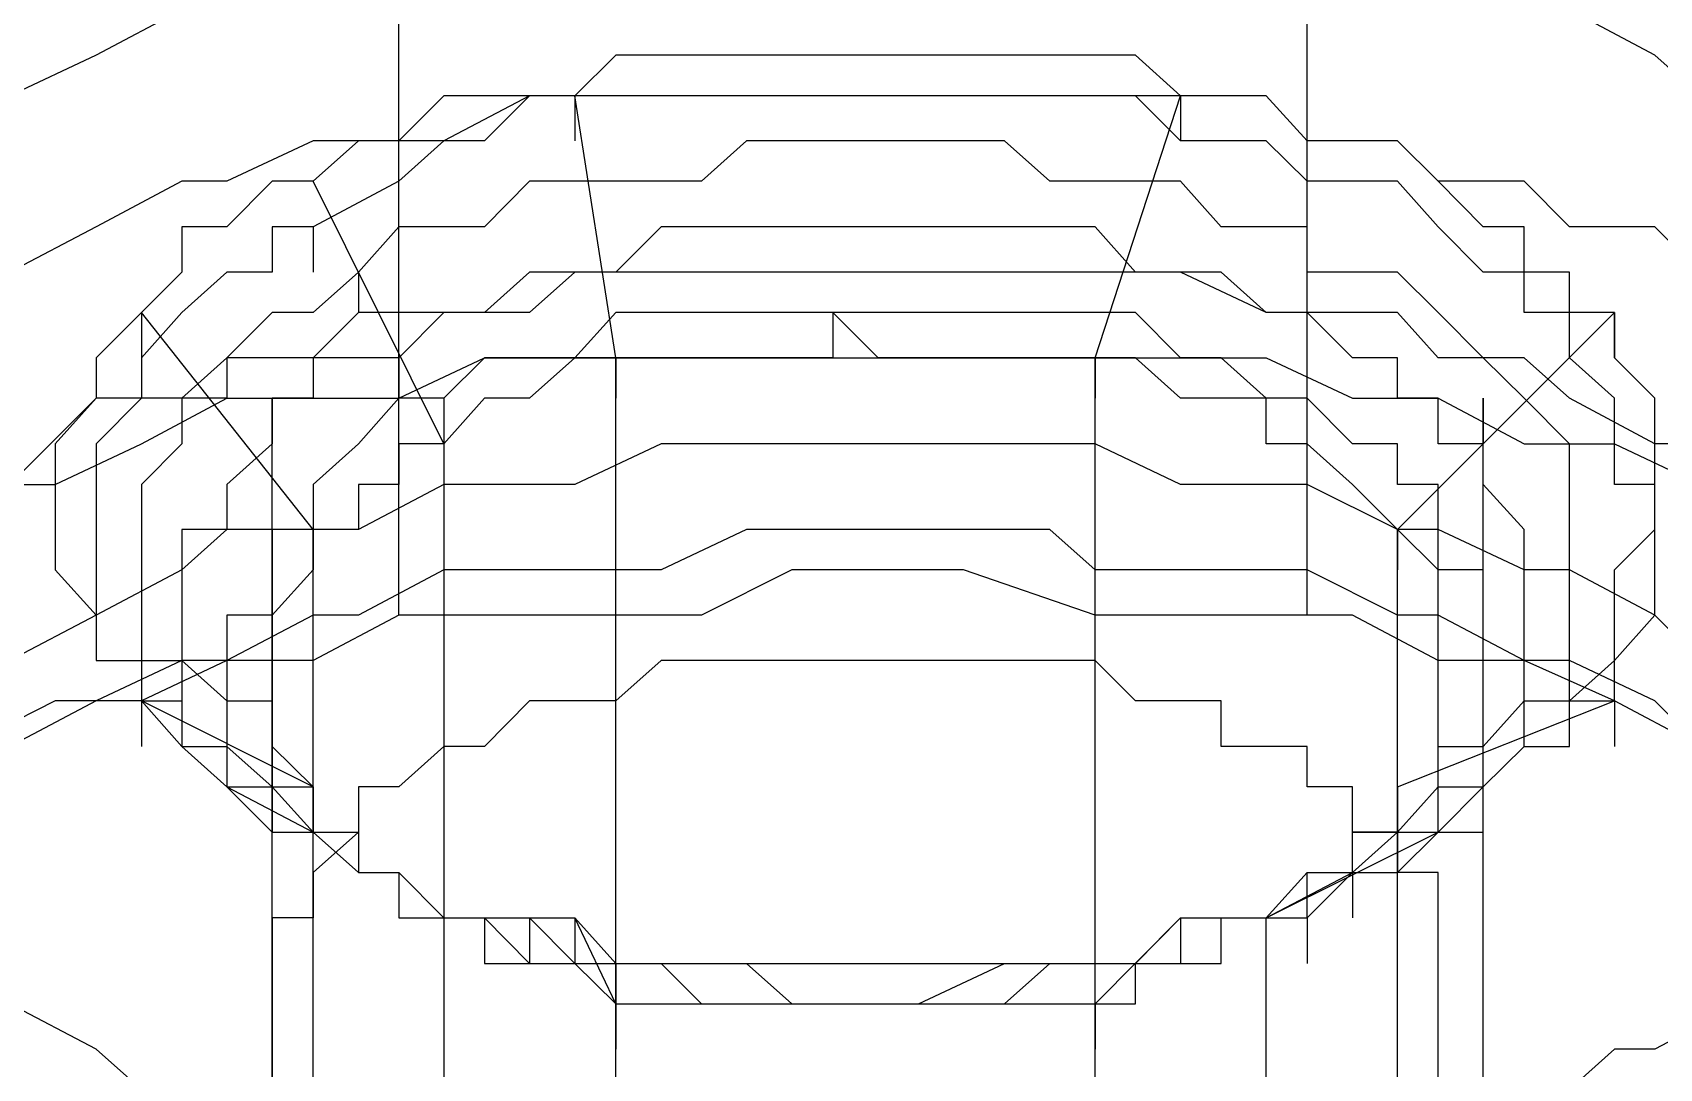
# Model space of a CAD drawing. Header units: millimetres. Extents: x 0 to 2112, y 8 to 1252.
# Drawn here: x 404.82 to 414.74, y 871.19 to 877.5 of the extents above; entities that cross this region are included whole.
import ezdxf

# ---------------------------------------------------------------- set-up
doc = ezdxf.new("R2010")
doc.units = ezdxf.units.MM
doc.layers.get('0').update_dxf_attribs({"linetype": 'CONTINUOUS'})

msp = doc.modelspace()

# ---------------------------------------------------------------- linework, layer by layer
at = {"color": 9}
for p, q in [((407.053, 873.951), (407.053, 878.688)), ((412.591, 873.951), (412.591, 878.688)), ((405.73, 877.641), (405.208, 877.365)), ((414.711, 877.365), (414.189, 877.641)), ((405.208, 877.365), (404.682, 877.118)), ((408.376, 877.365), (408.125, 877.118)), ((408.376, 877.365), (408.125, 877.118)), ((408.651, 877.365), (408.376, 877.365)), ((408.651, 877.365), (408.376, 877.365)), ((408.898, 877.365), (408.651, 877.365)), ((408.898, 877.365), (408.651, 877.365)), ((409.173, 877.365), (408.898, 877.365)), ((409.173, 877.365), (408.898, 877.365)), ((409.448, 877.365), (409.173, 877.365)), ((409.448, 877.365), (409.173, 877.365)), ((409.698, 877.365), (409.448, 877.365)), ((409.698, 877.365), (409.448, 877.365)), ((410.221, 877.365), (409.698, 877.365)), ((410.221, 877.365), (409.698, 877.365)), ((410.496, 877.365), (410.221, 877.365)), ((410.496, 877.365), (410.221, 877.365)), ((410.746, 877.365), (410.496, 877.365)), ((410.746, 877.365), (410.496, 877.365)), ((411.021, 877.365), (410.746, 877.365)), ((411.021, 877.365), (410.746, 877.365)), ((411.297, 877.365), (411.021, 877.365)), ((411.297, 877.365), (411.021, 877.365)), ((411.543, 877.365), (411.297, 877.365)), ((411.543, 877.365), (411.297, 877.365)), ((411.819, 877.118), (411.543, 877.365)), ((411.819, 877.118), (411.543, 877.365)), ((414.987, 877.118), (414.711, 877.365)), ((407.328, 877.118), (407.053, 876.843)), ((407.328, 877.118), (407.053, 876.843)), ((407.85, 877.118), (407.328, 876.843)), ((407.575, 877.118), (407.328, 877.118)), ((407.575, 877.118), (407.328, 877.118)), ((407.85, 877.118), (407.575, 877.118)), ((407.85, 877.118), (407.575, 876.843)), ((407.85, 877.118), (407.575, 877.118)), ((408.125, 877.118), (407.85, 877.118)), ((408.125, 877.118), (407.85, 877.118)), ((408.125, 877.118), (407.85, 877.118)), ((408.125, 877.118), (407.85, 877.118)), ((408.651, 877.118), (408.125, 877.118)), ((408.376, 875.52), (408.125, 877.118)), ((408.125, 877.118), (408.125, 876.843)), ((408.651, 877.118), (408.125, 877.118)), ((409.173, 877.118), (408.651, 877.118)), ((408.898, 877.118), (408.651, 877.118)), ((409.173, 877.118), (408.898, 877.118)), ((409.448, 877.118), (409.173, 877.118)), ((409.448, 877.118), (409.173, 877.118)), ((409.974, 877.118), (409.448, 877.118)), ((409.698, 877.118), (409.448, 877.118)), ((409.974, 877.118), (409.698, 877.118)), ((410.496, 877.118), (409.974, 877.118)), ((410.221, 877.118), (409.974, 877.118)), ((410.496, 877.118), (410.221, 877.118)), ((411.021, 877.118), (410.496, 877.118)), ((410.746, 877.118), (410.496, 877.118)), ((411.021, 877.118), (410.746, 877.118)), ((411.297, 877.118), (411.021, 877.118)), ((411.297, 877.118), (411.021, 877.118)), ((411.819, 877.118), (411.297, 877.118)), ((411.297, 875.52), (411.819, 877.118)), ((411.543, 877.118), (411.297, 877.118)), ((411.819, 876.843), (411.543, 877.118)), ((412.341, 877.118), (411.819, 877.118)), ((412.066, 877.118), (411.819, 877.118)), ((411.819, 877.118), (411.819, 876.843)), ((412.066, 877.118), (411.819, 877.118)), ((412.341, 877.118), (412.066, 877.118)), ((412.341, 877.118), (412.066, 877.118)), ((412.591, 876.843), (412.341, 877.118)), ((412.591, 876.843), (412.341, 877.118)), ((412.591, 876.843), (412.341, 877.118)), ((406.531, 876.843), (406.005, 876.596)), ((406.806, 876.843), (406.531, 876.843)), ((406.806, 876.843), (406.531, 876.596)), ((406.806, 876.843), (406.531, 876.596)), ((407.328, 876.843), (406.806, 876.843)), ((407.053, 876.843), (406.806, 876.843)), ((407.053, 876.843), (406.806, 876.843)), ((407.328, 876.843), (407.053, 876.596)), ((407.575, 876.843), (407.328, 876.843)), ((407.328, 876.843), (407.328, 876.843)), ((409.173, 876.843), (408.898, 876.596)), ((409.448, 876.843), (409.173, 876.843)), ((409.698, 876.843), (409.448, 876.843)), ((409.974, 876.843), (409.698, 876.843)), ((410.221, 876.843), (409.974, 876.843)), ((410.496, 876.843), (410.221, 876.843)), ((410.746, 876.843), (410.496, 876.843)), ((411.021, 876.596), (410.746, 876.843)), ((412.066, 876.843), (411.819, 876.843)), ((412.341, 876.843), (412.066, 876.843)), ((412.591, 876.596), (412.341, 876.843)), ((413.142, 876.843), (412.591, 876.843)), ((412.866, 876.843), (412.591, 876.843)), ((412.866, 876.843), (412.591, 876.843)), ((413.142, 876.843), (412.866, 876.843)), ((413.142, 876.843), (412.866, 876.843)), ((413.389, 876.596), (413.142, 876.843)), ((413.389, 876.596), (413.142, 876.843)), ((413.389, 876.596), (413.142, 876.843)), ((405.73, 876.596), (405.208, 876.318)), ((406.005, 876.596), (405.73, 876.596)), ((406.28, 876.596), (406.005, 876.318)), ((406.28, 876.596), (406.005, 876.318)), ((406.531, 876.596), (406.28, 876.596)), ((406.531, 876.596), (406.28, 876.596)), ((407.328, 874.995), (406.531, 876.596)), ((407.053, 876.596), (406.531, 876.318)), ((407.328, 874.995), (406.531, 876.596)), ((407.85, 876.596), (407.575, 876.318)), ((408.125, 876.596), (407.85, 876.596)), ((408.376, 876.596), (408.125, 876.596)), ((408.651, 876.596), (408.376, 876.596)), ((408.898, 876.596), (408.651, 876.596)), ((411.297, 876.596), (411.021, 876.596)), ((411.543, 876.596), (411.297, 876.596)), ((411.819, 876.596), (411.543, 876.596)), ((412.066, 876.318), (411.819, 876.596)), ((412.866, 876.596), (412.591, 876.596)), ((413.142, 876.596), (412.866, 876.596)), ((413.389, 876.318), (413.142, 876.596)), ((413.914, 876.596), (413.389, 876.596)), ((413.664, 876.318), (413.389, 876.596)), ((413.664, 876.318), (413.389, 876.596)), ((414.189, 876.318), (413.914, 876.596)), ((405.208, 876.318), (404.682, 876.042)), ((406.005, 876.318), (405.73, 876.318)), ((405.73, 876.318), (405.73, 876.042)), ((406.005, 876.318), (405.73, 876.318)), ((405.73, 876.318), (405.73, 876.042)), ((406.531, 876.318), (406.28, 876.318)), ((406.28, 876.318), (406.28, 876.042)), ((406.531, 876.318), (406.531, 876.042)), ((407.053, 876.318), (406.806, 876.042)), ((407.328, 876.318), (407.053, 876.318)), ((407.575, 876.318), (407.328, 876.318)), ((408.651, 876.318), (408.376, 876.042)), ((408.898, 876.318), (408.651, 876.318)), ((409.173, 876.318), (408.898, 876.318)), ((409.448, 876.318), (409.173, 876.318)), ((409.698, 876.318), (409.448, 876.318)), ((409.974, 876.318), (409.698, 876.318)), ((410.221, 876.318), (409.974, 876.318)), ((410.496, 876.318), (410.221, 876.318)), ((410.746, 876.318), (410.496, 876.318)), ((411.021, 876.318), (410.746, 876.318)), ((411.297, 876.318), (411.021, 876.318)), ((411.543, 876.042), (411.297, 876.318)), ((412.341, 876.318), (412.066, 876.318)), ((412.591, 876.318), (412.341, 876.318)), ((412.591, 876.042), (412.591, 876.318)), ((413.664, 876.042), (413.389, 876.318)), ((413.389, 876.318), (413.389, 876.318)), ((413.914, 876.318), (413.664, 876.318)), ((413.914, 876.318), (413.664, 876.318)), ((413.914, 876.042), (413.914, 876.318)), ((413.914, 876.042), (413.914, 876.318)), ((414.711, 876.318), (414.189, 876.318)), ((414.987, 876.042), (414.711, 876.318)), ((405.73, 876.042), (405.483, 875.796)), ((405.73, 876.042), (405.483, 875.796)), ((406.005, 876.042), (405.73, 875.796)), ((406.28, 876.042), (406.005, 876.042)), ((406.806, 876.042), (406.531, 875.796)), ((406.806, 876.042), (406.806, 875.796)), ((407.85, 876.042), (407.575, 875.796)), ((408.125, 876.042), (407.85, 875.796)), ((408.125, 876.042), (407.85, 876.042)), ((408.651, 876.042), (408.125, 876.042)), ((408.376, 876.042), (408.125, 876.042)), ((408.125, 876.042), (408.125, 876.042)), ((409.173, 876.042), (408.651, 876.042)), ((409.448, 876.042), (409.173, 876.042)), ((409.974, 876.042), (409.448, 876.042)), ((410.496, 876.042), (409.974, 876.042)), ((411.021, 876.042), (410.496, 876.042)), ((411.297, 876.042), (411.021, 876.042)), ((411.819, 876.042), (411.297, 876.042)), ((411.819, 876.042), (411.543, 876.042)), ((411.543, 876.042), (411.543, 876.042)), ((412.341, 875.796), (411.819, 876.042)), ((412.066, 876.042), (411.819, 876.042)), ((412.341, 875.796), (412.066, 876.042)), ((412.866, 876.042), (412.591, 876.042)), ((413.142, 876.042), (412.866, 876.042)), ((413.389, 875.796), (413.142, 876.042)), ((413.914, 876.042), (413.664, 876.042)), ((414.189, 876.042), (413.914, 876.042)), ((413.914, 875.796), (413.914, 876.042)), ((414.189, 876.042), (413.914, 876.042)), ((414.189, 875.796), (414.189, 876.042)), ((414.189, 875.796), (414.189, 876.042)), ((405.483, 875.796), (405.208, 875.52)), ((405.483, 875.796), (405.208, 875.52)), ((405.483, 875.796), (405.483, 875.796)), ((406.531, 874.473), (405.483, 875.796)), ((405.483, 875.796), (405.483, 875.52)), ((405.73, 875.796), (405.483, 875.52)), ((405.483, 875.796), (405.483, 875.796)), ((405.73, 875.796), (405.73, 875.796)), ((406.28, 875.796), (406.005, 875.52)), ((406.531, 875.796), (406.28, 875.796)), ((406.806, 875.796), (406.531, 875.52)), ((406.531, 875.796), (406.531, 875.796)), ((407.328, 875.796), (406.806, 875.796)), ((407.328, 875.796), (407.053, 875.52)), ((407.85, 875.796), (407.328, 875.796)), ((407.575, 875.796), (407.328, 875.796)), ((408.376, 875.796), (408.125, 875.52)), ((408.651, 875.796), (408.376, 875.796)), ((408.898, 875.796), (408.651, 875.796)), ((409.173, 875.796), (408.898, 875.796)), ((408.898, 875.796), (408.898, 875.796)), ((409.448, 875.796), (409.173, 875.796)), ((409.698, 875.796), (409.448, 875.796)), ((409.974, 875.796), (409.698, 875.796)), ((409.974, 875.52), (409.698, 875.796)), ((409.698, 875.796), (409.698, 875.52)), ((409.974, 875.52), (409.698, 875.796)), ((409.698, 875.796), (409.698, 875.52)), ((410.221, 875.796), (409.974, 875.796)), ((410.496, 875.796), (410.221, 875.796)), ((410.746, 875.796), (410.496, 875.796)), ((411.021, 875.796), (410.746, 875.796)), ((410.746, 875.796), (410.746, 875.796)), ((411.297, 875.796), (411.021, 875.796)), ((411.543, 875.796), (411.297, 875.796)), ((411.819, 875.52), (411.543, 875.796)), ((412.591, 875.796), (412.341, 875.796)), ((412.591, 875.796), (412.341, 875.796)), ((413.142, 875.796), (412.591, 875.796)), ((412.866, 875.52), (412.591, 875.796)), ((412.591, 875.796), (412.591, 875.796)), ((413.389, 875.52), (413.142, 875.796)), ((413.142, 874.473), (414.464, 875.796)), ((413.664, 875.52), (413.389, 875.796)), ((413.389, 875.796), (413.389, 875.796)), ((414.189, 875.796), (413.914, 875.796)), ((414.464, 875.796), (414.189, 875.796)), ((414.189, 875.52), (414.189, 875.796)), ((414.464, 875.796), (414.189, 875.796)), ((414.464, 875.52), (414.464, 875.796)), ((414.464, 875.796), (414.464, 875.52)), ((414.464, 875.52), (414.464, 875.796)), ((405.208, 875.52), (405.208, 875.52)), ((405.208, 875.52), (405.208, 875.273)), ((405.208, 875.52), (405.208, 875.52)), ((405.208, 875.52), (405.208, 875.273)), ((405.483, 875.52), (405.483, 875.52)), ((405.483, 875.52), (405.483, 875.273)), ((406.005, 875.52), (405.73, 875.273)), ((406.531, 875.52), (406.005, 875.52)), ((406.005, 875.52), (406.005, 875.273)), ((406.806, 875.52), (406.531, 875.52)), ((406.531, 875.52), (406.531, 875.273)), ((407.053, 875.52), (406.806, 875.52)), ((407.053, 875.273), (407.575, 875.52)), ((407.053, 875.273), (407.575, 875.52)), ((407.053, 875.52), (407.053, 875.273)), ((407.575, 875.52), (407.328, 875.273)), ((407.575, 875.52), (408.376, 875.52)), ((407.575, 875.52), (408.376, 875.52)), ((407.85, 875.52), (407.575, 875.52)), ((408.125, 875.52), (407.85, 875.52)), ((407.85, 875.52), (407.85, 875.52)), ((408.125, 875.52), (407.85, 875.273)), ((408.125, 875.52), (407.85, 875.273)), ((408.376, 875.52), (408.125, 875.52)), ((408.376, 875.52), (408.125, 875.52)), ((408.376, 875.52), (408.898, 875.52)), ((408.376, 875.52), (408.898, 875.52)), ((408.651, 875.52), (408.376, 875.52)), ((408.376, 859.98), (408.376, 875.52)), ((408.376, 875.52), (408.376, 875.273)), ((408.651, 875.52), (408.376, 875.52)), ((408.898, 875.52), (408.651, 875.52)), ((408.651, 875.52), (408.651, 875.52)), ((408.898, 875.52), (408.651, 875.52)), ((408.651, 875.52), (408.651, 875.52)), ((408.898, 875.52), (409.448, 875.52)), ((408.898, 875.52), (409.448, 875.52)), ((409.173, 875.52), (408.898, 875.52)), ((409.173, 875.52), (408.898, 875.52)), ((409.448, 875.52), (409.173, 875.52)), ((409.448, 875.52), (409.173, 875.52)), ((409.448, 875.52), (409.974, 875.52)), ((409.448, 875.52), (409.974, 875.52)), ((409.698, 875.52), (409.448, 875.52)), ((409.698, 875.52), (409.448, 875.52)), ((409.974, 875.52), (410.496, 875.52)), ((409.974, 875.52), (410.496, 875.52)), ((410.221, 875.52), (409.974, 875.52)), ((410.221, 875.52), (409.974, 875.52)), ((410.496, 875.52), (410.221, 875.52)), ((410.496, 875.52), (410.221, 875.52)), ((410.496, 875.52), (411.297, 875.52)), ((410.496, 875.52), (411.297, 875.52)), ((410.746, 875.52), (410.496, 875.52)), ((410.746, 875.52), (410.496, 875.52)), ((411.021, 875.52), (410.746, 875.52)), ((411.021, 875.52), (410.746, 875.52)), ((411.297, 875.52), (411.021, 875.52)), ((411.021, 875.52), (411.021, 875.52)), ((411.297, 875.52), (411.021, 875.52)), ((411.021, 875.52), (411.021, 875.52)), ((411.297, 875.52), (411.819, 875.52)), ((411.297, 875.52), (411.819, 875.52)), ((411.543, 875.52), (411.297, 875.52)), ((411.297, 859.98), (411.297, 875.52)), ((411.297, 875.52), (411.297, 875.273)), ((411.543, 875.52), (411.297, 875.52)), ((411.819, 875.273), (411.543, 875.52)), ((411.819, 875.273), (411.543, 875.52)), ((411.819, 875.52), (412.341, 875.52)), ((411.819, 875.52), (412.341, 875.52)), ((412.066, 875.52), (411.819, 875.52)), ((411.819, 875.52), (411.819, 875.52)), ((412.341, 875.273), (412.066, 875.52)), ((412.341, 875.52), (412.866, 875.273)), ((412.341, 875.52), (412.866, 875.273)), ((413.142, 875.52), (412.866, 875.52)), ((413.142, 875.273), (413.142, 875.52)), ((413.914, 875.52), (413.389, 875.52)), ((413.914, 875.273), (413.664, 875.52)), ((413.664, 875.52), (413.664, 875.52)), ((414.189, 875.273), (413.914, 875.52)), ((414.464, 875.273), (414.189, 875.52)), ((414.711, 875.273), (414.464, 875.52)), ((414.711, 875.273), (414.464, 875.52)), ((405.208, 875.273), (404.682, 874.748)), ((405.208, 875.273), (404.957, 874.995)), ((405.208, 875.273), (404.957, 874.995)), ((405.73, 875.273), (405.208, 875.273)), ((405.483, 875.273), (405.208, 874.995)), ((405.483, 874.995), (406.005, 875.273)), ((405.483, 874.995), (406.005, 875.273)), ((406.005, 875.273), (405.73, 875.273)), ((405.73, 875.273), (405.73, 874.995)), ((406.005, 875.273), (406.531, 875.273)), ((406.005, 875.273), (406.531, 875.273)), ((406.28, 863.148), (406.28, 875.273)), ((406.28, 875.273), (406.28, 874.995)), ((406.531, 875.273), (406.28, 875.273)), ((406.28, 875.273), (406.28, 874.995)), ((406.531, 875.273), (407.053, 875.273)), ((406.531, 875.273), (407.053, 875.273)), ((407.053, 875.273), (406.806, 874.995)), ((407.328, 875.273), (407.053, 875.273)), ((407.328, 875.273), (407.328, 874.995)), ((407.575, 875.273), (407.328, 874.995)), ((407.575, 875.273), (407.328, 874.995)), ((407.85, 875.273), (407.575, 875.273)), ((407.85, 875.273), (407.575, 875.273)), ((407.85, 875.273), (407.85, 875.273)), ((407.85, 875.273), (407.85, 875.273)), ((412.066, 875.273), (411.819, 875.273)), ((411.819, 875.273), (411.819, 875.273)), ((412.066, 875.273), (411.819, 875.273)), ((411.819, 875.273), (411.819, 875.273)), ((412.341, 875.273), (412.066, 875.273)), ((412.341, 875.273), (412.066, 875.273)), ((412.591, 875.273), (412.341, 875.273)), ((412.341, 875.273), (412.341, 875.273)), ((412.341, 874.995), (412.341, 875.273)), ((412.341, 874.995), (412.341, 875.273)), ((412.866, 874.995), (412.591, 875.273)), ((412.866, 875.273), (413.389, 875.273)), ((412.866, 875.273), (413.389, 875.273)), ((413.389, 875.273), (413.142, 875.273)), ((413.389, 875.273), (413.914, 874.995)), ((413.389, 875.273), (413.914, 874.995)), ((413.389, 874.995), (413.389, 875.273)), ((413.664, 863.148), (413.664, 875.273)), ((413.664, 875.273), (413.664, 874.995)), ((414.189, 874.995), (413.914, 875.273)), ((413.914, 875.273), (413.914, 875.273)), ((414.711, 874.995), (414.189, 875.273)), ((414.464, 874.995), (414.464, 875.273)), ((414.464, 875.273), (414.464, 875.273)), ((414.711, 874.995), (414.711, 875.273)), ((414.711, 875.273), (414.711, 875.273)), ((414.711, 874.995), (414.711, 875.273)), ((414.711, 875.273), (414.711, 875.273)), ((404.957, 874.748), (405.483, 874.995)), ((404.957, 874.748), (405.483, 874.995)), ((404.957, 874.995), (404.957, 874.995)), ((404.957, 874.995), (404.957, 874.748)), ((404.957, 874.995), (404.957, 874.995)), ((404.957, 874.995), (404.957, 874.748)), ((405.208, 874.995), (405.208, 874.995)), ((405.208, 874.995), (405.208, 874.748)), ((405.73, 874.995), (405.483, 874.748)), ((405.73, 874.995), (405.73, 874.995)), ((406.28, 874.995), (406.005, 874.748)), ((406.28, 874.995), (406.28, 874.995)), ((406.806, 874.995), (406.531, 874.748)), ((406.806, 874.995), (406.806, 874.995)), ((407.328, 874.995), (407.053, 874.995)), ((407.053, 874.995), (407.053, 874.748)), ((407.328, 874.995), (407.053, 874.995)), ((407.053, 874.995), (407.053, 874.748)), ((407.328, 874.995), (407.328, 859.458)), ((407.328, 874.995), (407.328, 859.458)), ((408.651, 874.995), (408.125, 874.748)), ((409.173, 874.995), (408.651, 874.995)), ((409.448, 874.995), (409.173, 874.995)), ((409.974, 874.995), (409.448, 874.995)), ((410.496, 874.995), (409.974, 874.995)), ((411.021, 874.995), (410.496, 874.995)), ((411.297, 874.995), (411.021, 874.995)), ((411.819, 874.748), (411.297, 874.995)), ((412.591, 874.995), (412.341, 874.995)), ((412.591, 874.995), (412.341, 874.995)), ((412.866, 874.748), (412.591, 874.995)), ((412.866, 874.748), (412.591, 874.995)), ((413.142, 874.995), (412.866, 874.995)), ((412.866, 874.995), (412.866, 874.995)), ((413.142, 874.748), (413.142, 874.995)), ((413.664, 874.995), (413.389, 874.995)), ((413.664, 874.748), (413.664, 874.995)), ((413.914, 874.995), (414.464, 874.995)), ((413.914, 874.995), (414.464, 874.995)), ((414.189, 874.748), (414.189, 874.995)), ((414.189, 874.995), (414.189, 874.995)), ((414.464, 874.995), (414.987, 874.748)), ((414.464, 874.995), (414.987, 874.748)), ((414.464, 874.748), (414.464, 874.995)), ((414.987, 874.995), (414.711, 874.995)), ((414.711, 874.748), (414.711, 874.995)), ((414.711, 874.748), (414.711, 874.995)), ((404.407, 874.748), (404.957, 874.748)), ((404.407, 874.748), (404.957, 874.748)), ((404.957, 874.748), (404.957, 874.473)), ((404.957, 874.748), (404.957, 874.473)), ((405.208, 874.748), (405.208, 874.748)), ((405.208, 874.748), (405.208, 874.473)), ((405.483, 874.748), (405.483, 874.748)), ((405.483, 874.748), (405.483, 874.473)), ((406.005, 874.748), (406.005, 874.748)), ((406.005, 874.748), (406.005, 874.473)), ((406.531, 874.748), (406.531, 874.748)), ((406.531, 874.748), (406.531, 874.473)), ((407.328, 874.748), (406.806, 874.473)), ((407.053, 874.748), (406.806, 874.748)), ((406.806, 874.748), (406.806, 874.748)), ((406.806, 874.748), (406.806, 874.473)), ((407.053, 874.748), (406.806, 874.748)), ((406.806, 874.748), (406.806, 874.748)), ((406.806, 874.748), (406.806, 874.473)), ((407.85, 874.748), (407.328, 874.748)), ((408.125, 874.748), (407.85, 874.748)), ((412.341, 874.748), (411.819, 874.748)), ((412.591, 874.748), (412.341, 874.748)), ((413.142, 874.473), (412.591, 874.748)), ((413.142, 874.473), (412.866, 874.748)), ((412.866, 874.748), (412.866, 874.748)), ((413.142, 874.473), (412.866, 874.748)), ((412.866, 874.748), (412.866, 874.748)), ((413.389, 874.748), (413.142, 874.748)), ((413.389, 874.473), (413.389, 874.748)), ((413.914, 874.473), (413.664, 874.748)), ((413.664, 874.748), (413.664, 874.748)), ((414.189, 874.473), (414.189, 874.748)), ((414.711, 874.748), (414.464, 874.748)), ((414.711, 874.473), (414.711, 874.748)), ((414.711, 874.748), (414.711, 874.748)), ((414.711, 874.473), (414.711, 874.748)), ((414.711, 874.473), (414.711, 874.748)), ((414.711, 874.748), (414.711, 874.748)), ((404.957, 874.473), (404.957, 874.473)), ((404.957, 874.473), (404.957, 874.226)), ((404.957, 874.473), (404.957, 874.473)), ((404.957, 874.473), (404.957, 874.226)), ((405.208, 874.473), (405.208, 874.226)), ((405.483, 874.473), (405.483, 874.473)), ((405.483, 874.473), (405.483, 874.226)), ((406.005, 874.473), (405.73, 874.226)), ((406.005, 874.473), (405.73, 874.473)), ((405.73, 874.473), (405.73, 874.226)), ((406.531, 874.473), (406.005, 874.473)), ((406.531, 874.473), (406.28, 874.473)), ((406.28, 874.473), (406.28, 874.226)), ((406.806, 874.473), (406.531, 874.473)), ((406.806, 874.473), (406.531, 874.473)), ((406.531, 874.473), (406.531, 874.226)), ((406.531, 858.658), (406.531, 874.473)), ((406.531, 874.473), (406.531, 874.226)), ((406.806, 874.473), (406.531, 874.473)), ((406.531, 874.473), (406.531, 874.226)), ((409.173, 874.473), (408.651, 874.226)), ((409.173, 874.473), (408.651, 874.226)), ((409.448, 874.473), (409.173, 874.473)), ((409.448, 874.473), (409.173, 874.473)), ((409.974, 874.473), (409.448, 874.473)), ((409.974, 874.473), (409.448, 874.473)), ((410.496, 874.473), (409.974, 874.473)), ((410.496, 874.473), (409.974, 874.473)), ((411.021, 874.473), (410.496, 874.473)), ((411.021, 874.473), (410.496, 874.473)), ((411.297, 874.226), (411.021, 874.473)), ((411.297, 874.226), (411.021, 874.473)), ((413.389, 874.473), (413.142, 874.473)), ((413.389, 874.226), (413.142, 874.473)), ((413.142, 874.473), (413.142, 874.473)), ((413.142, 874.473), (413.142, 874.473)), ((413.142, 858.658), (413.142, 874.473)), ((413.142, 874.473), (413.142, 874.226)), ((413.389, 874.226), (413.142, 874.473)), ((413.142, 874.473), (413.142, 874.473)), ((413.142, 874.473), (413.142, 874.473)), ((413.914, 874.226), (413.389, 874.473)), ((413.389, 874.226), (413.389, 874.473)), ((413.389, 874.473), (413.389, 874.473)), ((413.914, 874.226), (413.914, 874.473)), ((413.914, 874.473), (413.914, 874.473)), ((414.189, 874.226), (414.189, 874.473)), ((414.189, 874.473), (414.189, 874.473)), ((414.464, 874.226), (414.711, 874.473)), ((414.711, 874.226), (414.711, 874.473)), ((414.711, 874.473), (414.711, 874.473)), ((414.711, 874.226), (414.711, 874.473)), ((404.957, 874.226), (405.208, 873.951)), ((404.957, 874.226), (405.208, 873.951)), ((405.73, 874.226), (405.208, 873.951)), ((405.208, 874.226), (405.208, 874.226)), ((405.208, 874.226), (405.208, 873.951)), ((405.483, 874.226), (405.483, 873.951)), ((405.73, 874.226), (405.73, 873.951)), ((406.28, 874.226), (406.28, 874.226)), ((406.28, 874.226), (406.28, 873.951)), ((406.531, 874.226), (406.28, 873.951)), ((406.531, 874.226), (406.28, 873.951)), ((406.531, 874.226), (406.531, 874.226)), ((406.531, 874.226), (406.531, 874.226)), ((407.328, 874.226), (406.806, 873.951)), ((407.328, 874.226), (406.806, 873.951)), ((407.85, 874.226), (407.328, 874.226)), ((407.85, 874.226), (407.328, 874.226)), ((408.125, 874.226), (407.85, 874.226)), ((408.125, 874.226), (407.85, 874.226)), ((408.651, 874.226), (408.125, 874.226)), ((408.651, 874.226), (408.125, 874.226)), ((409.448, 874.226), (408.898, 873.951)), ((409.974, 874.226), (409.448, 874.226)), ((410.496, 874.226), (409.974, 874.226)), ((411.297, 873.951), (410.496, 874.226)), ((411.819, 874.226), (411.297, 874.226)), ((411.819, 874.226), (411.297, 874.226)), ((412.341, 874.226), (411.819, 874.226)), ((412.341, 874.226), (411.819, 874.226)), ((412.591, 874.226), (412.341, 874.226)), ((412.591, 874.226), (412.341, 874.226)), ((413.142, 873.951), (412.591, 874.226)), ((413.142, 873.951), (412.591, 874.226)), ((413.664, 874.226), (413.389, 874.226)), ((413.389, 873.951), (413.389, 874.226)), ((413.389, 874.226), (413.389, 874.226)), ((413.389, 873.951), (413.389, 874.226)), ((413.389, 874.226), (413.389, 874.226)), ((413.664, 873.951), (413.664, 874.226)), ((414.189, 874.226), (413.914, 874.226)), ((413.914, 873.951), (413.914, 874.226)), ((413.914, 874.226), (413.914, 874.226)), ((414.711, 873.951), (414.189, 874.226)), ((414.189, 873.951), (414.189, 874.226)), ((414.189, 874.226), (414.189, 874.226)), ((414.464, 873.951), (414.464, 874.226)), ((414.711, 873.951), (414.711, 874.226)), ((414.711, 874.226), (414.711, 874.226)), ((414.711, 873.951), (414.711, 874.226)), ((414.711, 874.226), (414.711, 874.226)), ((405.208, 873.951), (404.682, 873.675)), ((405.208, 873.951), (405.208, 873.951)), ((405.208, 873.951), (405.208, 873.675)), ((405.208, 873.951), (405.208, 873.675)), ((405.208, 873.951), (405.208, 873.951)), ((405.208, 873.951), (405.208, 873.675)), ((405.483, 873.951), (405.483, 873.951)), ((405.483, 873.951), (405.483, 873.675)), ((405.73, 873.951), (405.73, 873.951)), ((405.73, 873.951), (405.73, 873.675)), ((406.531, 873.951), (406.005, 873.675)), ((406.531, 873.951), (406.005, 873.675)), ((406.28, 873.951), (406.005, 873.951)), ((406.005, 873.951), (406.005, 873.675)), ((406.28, 873.951), (406.28, 873.951)), ((406.28, 873.951), (406.28, 873.675)), ((406.28, 873.951), (406.28, 873.951)), ((406.28, 873.951), (406.28, 873.675)), ((407.053, 873.951), (406.531, 873.675)), ((406.806, 873.951), (406.531, 873.951)), ((406.806, 873.951), (406.531, 873.951)), ((407.575, 873.951), (407.053, 873.951)), ((408.376, 873.951), (407.575, 873.951)), ((408.898, 873.951), (408.376, 873.951)), ((411.819, 873.951), (411.297, 873.951)), ((412.341, 873.951), (411.819, 873.951)), ((412.866, 873.951), (412.341, 873.951)), ((413.389, 873.675), (412.866, 873.951)), ((413.389, 873.951), (413.142, 873.951)), ((413.389, 873.951), (413.142, 873.951)), ((413.914, 873.675), (413.389, 873.951)), ((413.914, 873.675), (413.389, 873.951)), ((413.389, 873.675), (413.389, 873.951)), ((413.389, 873.951), (413.389, 873.951)), ((413.389, 873.675), (413.389, 873.951)), ((413.389, 873.951), (413.389, 873.951)), ((413.664, 873.675), (413.664, 873.951)), ((413.664, 873.951), (413.664, 873.951)), ((413.914, 873.675), (413.914, 873.951)), ((413.914, 873.951), (413.914, 873.951)), ((414.189, 873.675), (414.189, 873.951)), ((414.464, 873.675), (414.711, 873.951)), ((414.464, 873.675), (414.464, 873.951)), ((414.464, 873.951), (414.464, 873.951)), ((414.464, 873.675), (414.711, 873.951)), ((414.987, 873.675), (414.711, 873.951)), ((405.73, 873.675), (405.208, 873.428)), ((405.73, 873.675), (405.208, 873.428)), ((405.208, 873.675), (405.483, 873.675)), ((405.208, 873.675), (405.483, 873.675)), ((405.208, 873.675), (405.483, 873.675)), ((406.005, 873.675), (405.483, 873.428)), ((405.483, 873.675), (405.483, 873.428)), ((405.483, 873.675), (405.73, 873.675)), ((405.483, 873.675), (405.483, 873.428)), ((405.483, 873.675), (405.483, 873.428)), ((406.005, 873.675), (405.73, 873.675)), ((406.005, 873.675), (405.73, 873.675)), ((405.73, 873.675), (405.73, 873.675)), ((405.73, 873.675), (406.005, 873.428)), ((405.73, 873.675), (405.73, 873.428)), ((406.531, 873.675), (406.005, 873.675)), ((406.005, 873.675), (406.005, 873.675)), ((406.005, 873.675), (406.005, 873.428)), ((406.28, 873.675), (406.28, 873.675)), ((406.28, 873.675), (406.28, 873.428)), ((406.28, 873.675), (406.28, 873.675)), ((406.28, 873.675), (406.28, 873.428)), ((408.651, 873.675), (408.376, 873.428)), ((408.898, 873.675), (408.651, 873.675)), ((409.173, 873.675), (408.898, 873.675)), ((409.448, 873.675), (409.173, 873.675)), ((409.173, 873.675), (409.173, 873.675)), ((409.698, 873.675), (409.448, 873.675)), ((409.974, 873.675), (409.698, 873.675)), ((410.221, 873.675), (409.974, 873.675)), ((410.496, 873.675), (410.221, 873.675)), ((410.746, 873.675), (410.496, 873.675)), ((410.496, 873.675), (410.496, 873.675)), ((411.021, 873.675), (410.746, 873.675)), ((411.297, 873.675), (411.021, 873.675)), ((411.543, 873.428), (411.297, 873.675)), ((413.914, 873.675), (413.389, 873.675)), ((413.389, 873.428), (413.389, 873.675)), ((413.389, 873.675), (413.389, 873.675)), ((413.389, 873.428), (413.389, 873.675)), ((413.389, 873.675), (413.389, 873.675)), ((413.664, 873.428), (413.664, 873.675)), ((413.664, 873.675), (413.664, 873.675)), ((414.464, 873.428), (413.914, 873.675)), ((414.189, 873.675), (413.914, 873.675)), ((414.189, 873.675), (413.914, 873.675)), ((413.914, 873.428), (413.914, 873.675)), ((413.914, 873.675), (413.914, 873.675)), ((414.711, 873.428), (414.189, 873.675)), ((414.711, 873.428), (414.189, 873.675)), ((414.189, 873.428), (414.189, 873.675)), ((414.189, 873.675), (414.189, 873.675)), ((414.189, 873.428), (414.464, 873.675)), ((414.464, 873.428), (414.464, 873.675)), ((414.464, 873.675), (414.464, 873.675)), ((414.464, 873.428), (414.464, 873.675)), ((414.464, 873.675), (414.464, 873.675)), ((404.957, 873.428), (404.407, 873.15)), ((405.208, 873.428), (404.682, 873.15)), ((405.208, 873.428), (404.682, 873.15)), ((405.483, 873.428), (404.957, 873.428)), ((405.483, 873.428), (405.73, 873.15)), ((406.531, 872.903), (405.483, 873.428)), ((405.483, 873.428), (405.483, 873.15)), ((405.483, 873.428), (405.73, 873.428)), ((405.483, 873.428), (405.73, 873.15)), ((405.73, 873.428), (405.73, 873.15)), ((405.73, 873.428), (405.73, 873.15)), ((406.005, 873.428), (406.28, 873.428)), ((406.005, 873.428), (406.005, 873.428)), ((406.005, 873.428), (406.005, 873.15)), ((406.28, 873.428), (406.28, 873.15)), ((406.28, 873.428), (406.28, 873.428)), ((406.28, 873.428), (406.28, 873.428)), ((406.28, 873.428), (406.28, 873.15)), ((406.28, 873.428), (406.28, 873.428)), ((406.28, 873.428), (406.28, 873.428)), ((406.28, 873.428), (406.28, 873.15)), ((407.85, 873.428), (407.575, 873.15)), ((408.125, 873.428), (407.85, 873.428)), ((408.376, 873.428), (408.125, 873.428)), ((408.125, 873.428), (408.125, 873.428)), ((411.819, 873.428), (411.543, 873.428)), ((411.543, 873.428), (411.543, 873.428)), ((412.066, 873.428), (411.819, 873.428)), ((412.066, 873.15), (412.066, 873.428)), ((413.142, 872.903), (414.464, 873.428)), ((413.389, 873.15), (413.389, 873.428)), ((413.389, 873.428), (413.389, 873.428)), ((413.389, 873.15), (413.389, 873.428)), ((413.389, 873.428), (413.389, 873.428)), ((413.664, 873.15), (413.664, 873.428)), ((413.664, 873.428), (413.664, 873.428)), ((413.664, 873.15), (413.914, 873.428)), ((413.914, 873.428), (413.914, 873.428)), ((413.914, 873.15), (413.914, 873.428)), ((413.914, 873.428), (414.189, 873.428)), ((414.189, 873.15), (414.189, 873.428)), ((414.189, 873.428), (414.464, 873.428)), ((414.189, 873.15), (414.189, 873.428)), ((414.189, 873.428), (414.189, 873.428)), ((414.189, 873.15), (414.189, 873.428)), ((414.189, 873.428), (414.464, 873.428)), ((414.987, 873.15), (414.464, 873.428)), ((414.464, 873.428), (414.464, 873.15)), ((414.987, 873.15), (414.711, 873.428)), ((414.987, 873.15), (414.711, 873.428)), ((405.73, 873.15), (405.73, 873.15)), ((405.73, 873.15), (406.005, 872.903)), ((405.73, 873.15), (406.005, 873.15)), ((405.73, 873.15), (406.005, 872.903)), ((405.73, 873.15), (405.73, 873.15)), ((405.73, 873.15), (406.005, 872.903)), ((406.005, 873.15), (406.005, 873.15)), ((406.005, 873.15), (406.28, 872.903)), ((406.005, 873.15), (406.005, 872.903)), ((406.28, 873.15), (406.28, 873.15)), ((406.28, 873.15), (406.28, 872.903)), ((406.28, 873.15), (406.28, 873.15)), ((406.28, 873.15), (406.531, 872.903)), ((406.28, 873.15), (406.28, 873.15)), ((406.28, 873.15), (406.531, 872.903)), ((407.328, 873.15), (407.053, 872.903)), ((407.575, 873.15), (407.328, 873.15)), ((407.328, 873.15), (407.328, 872.903)), ((412.341, 873.15), (412.066, 873.15)), ((412.591, 873.15), (412.341, 873.15)), ((412.591, 872.903), (412.591, 873.15)), ((413.389, 872.903), (413.389, 873.15)), ((413.389, 873.15), (413.664, 873.15)), ((413.389, 872.903), (413.389, 873.15)), ((413.389, 873.15), (413.389, 873.15)), ((413.389, 872.903), (413.389, 873.15)), ((413.389, 873.15), (413.389, 873.15)), ((413.664, 872.903), (413.914, 873.15)), ((413.664, 872.903), (413.664, 873.15)), ((413.664, 872.903), (413.914, 873.15)), ((413.664, 872.903), (413.914, 873.15)), ((413.664, 872.903), (413.914, 873.15)), ((413.914, 873.15), (414.189, 873.15)), ((413.914, 873.15), (413.914, 873.15)), ((413.914, 873.15), (414.189, 873.15)), ((413.914, 873.15), (414.189, 873.15)), ((406.005, 872.903), (406.005, 872.903)), ((406.005, 872.903), (406.531, 872.628)), ((406.005, 872.903), (406.28, 872.903)), ((406.005, 872.903), (406.005, 872.903)), ((406.005, 872.903), (406.28, 872.628)), ((406.005, 872.903), (406.005, 872.903)), ((406.005, 872.903), (406.531, 872.628)), ((406.28, 872.903), (406.28, 872.903)), ((406.28, 872.903), (406.531, 872.903)), ((406.28, 872.903), (406.28, 872.903)), ((406.28, 872.903), (406.531, 872.628)), ((406.28, 872.903), (406.28, 872.628)), ((406.531, 872.903), (406.531, 872.628)), ((406.531, 872.903), (406.531, 872.903)), ((406.531, 872.903), (406.531, 872.628)), ((406.531, 857.088), (406.531, 872.903)), ((406.531, 872.903), (406.531, 872.628)), ((406.531, 872.903), (406.531, 872.903)), ((406.531, 872.903), (406.531, 872.628)), ((407.053, 872.903), (406.806, 872.903)), ((406.806, 872.903), (406.806, 872.628)), ((407.053, 872.903), (407.053, 872.903)), ((412.866, 872.903), (412.591, 872.903)), ((412.866, 872.628), (412.866, 872.903)), ((413.142, 872.628), (413.389, 872.903)), ((413.142, 872.628), (413.389, 872.903)), ((413.142, 857.088), (413.142, 872.903)), ((413.142, 872.903), (413.142, 872.628)), ((413.142, 872.628), (413.389, 872.903)), ((413.389, 872.903), (413.389, 872.903)), ((413.389, 872.628), (413.389, 872.903)), ((413.389, 872.903), (413.664, 872.903)), ((413.389, 872.628), (413.389, 872.903)), ((413.389, 872.903), (413.664, 872.903)), ((413.389, 872.628), (413.664, 872.903)), ((413.389, 872.903), (413.389, 872.903)), ((413.389, 872.903), (413.389, 872.903)), ((413.664, 872.628), (413.664, 872.903)), ((413.664, 872.903), (413.664, 872.903)), ((413.664, 872.628), (413.664, 872.903)), ((406.28, 872.628), (406.531, 872.628)), ((406.28, 872.628), (406.531, 872.628)), ((406.531, 872.628), (406.531, 872.628)), ((406.531, 872.628), (406.806, 872.381)), ((406.531, 872.628), (406.806, 872.628)), ((406.531, 872.628), (406.531, 872.628)), ((406.531, 872.628), (406.806, 872.381)), ((406.531, 872.628), (406.806, 872.381)), ((406.531, 872.628), (406.531, 872.628)), ((406.531, 872.628), (406.806, 872.381)), ((406.531, 872.628), (406.531, 872.628)), ((406.531, 872.628), (406.806, 872.381)), ((406.531, 872.628), (406.806, 872.628)), ((406.806, 872.628), (406.531, 872.381)), ((406.531, 872.628), (406.806, 872.628)), ((406.806, 872.628), (406.806, 872.381)), ((406.806, 872.628), (406.806, 872.381)), ((406.806, 872.628), (406.806, 872.628)), ((406.806, 872.628), (406.806, 872.381)), ((412.341, 872.106), (413.389, 872.628)), ((412.341, 872.106), (413.389, 872.628)), ((412.866, 872.381), (413.142, 872.628)), ((412.866, 872.381), (413.142, 872.628)), ((412.866, 872.381), (413.142, 872.628)), ((412.866, 872.381), (413.142, 872.628)), ((412.866, 872.381), (412.866, 872.628)), ((412.866, 872.628), (413.142, 872.628)), ((413.142, 872.628), (412.866, 872.628)), ((412.866, 872.381), (412.866, 872.628)), ((412.866, 872.628), (413.142, 872.628)), ((413.142, 872.381), (413.389, 872.628)), ((413.142, 872.628), (413.142, 872.381)), ((413.142, 872.381), (413.389, 872.628)), ((413.142, 872.628), (413.142, 872.628)), ((413.142, 872.628), (413.142, 872.628)), ((413.142, 872.628), (413.389, 872.628)), ((413.142, 872.628), (413.389, 872.628)), ((413.142, 872.628), (413.389, 872.628)), ((413.142, 872.628), (413.142, 872.628)), ((413.142, 872.381), (413.142, 872.628)), ((413.142, 872.628), (413.142, 872.628)), ((413.142, 872.628), (413.142, 872.628)), ((413.389, 872.628), (413.664, 872.628)), ((413.389, 872.628), (413.664, 872.628)), ((406.531, 872.381), (406.531, 872.381)), ((406.531, 872.381), (406.531, 872.106)), ((406.806, 872.381), (407.053, 872.381)), ((406.806, 872.381), (407.053, 872.381)), ((406.806, 872.381), (406.806, 872.381)), ((406.806, 872.381), (407.053, 872.381)), ((406.806, 872.381), (406.806, 872.381)), ((406.806, 872.381), (407.053, 872.381)), ((406.806, 872.381), (407.053, 872.381)), ((406.806, 872.381), (407.053, 872.381)), ((406.806, 872.381), (407.053, 872.381)), ((406.806, 872.381), (407.053, 872.381)), ((407.053, 872.381), (407.328, 872.106)), ((407.053, 872.381), (407.053, 872.106)), ((407.053, 872.381), (407.328, 872.106)), ((407.053, 872.381), (407.328, 872.106)), ((407.053, 872.381), (407.328, 872.106)), ((407.053, 872.381), (407.328, 872.106)), ((407.053, 872.381), (407.053, 872.381)), ((407.053, 872.381), (407.328, 872.106)), ((407.053, 872.381), (407.053, 872.381)), ((407.053, 872.381), (407.328, 872.106)), ((412.341, 872.106), (412.591, 872.381)), ((412.341, 872.106), (412.866, 872.381)), ((412.341, 872.106), (412.591, 872.381)), ((412.341, 872.106), (412.591, 872.381)), ((412.591, 872.381), (412.866, 872.381)), ((412.591, 872.106), (412.866, 872.381)), ((412.591, 872.381), (412.866, 872.381)), ((412.591, 872.381), (412.866, 872.381)), ((412.591, 872.106), (412.591, 872.381)), ((412.591, 872.381), (412.866, 872.381)), ((412.591, 872.106), (412.591, 872.381)), ((412.591, 872.381), (412.866, 872.381)), ((412.591, 872.106), (412.591, 872.381)), ((412.591, 872.381), (412.866, 872.381)), ((412.866, 872.381), (413.142, 872.381)), ((412.866, 872.381), (412.866, 872.106)), ((412.866, 872.381), (412.866, 872.106)), ((412.866, 872.381), (413.142, 872.381)), ((412.866, 872.381), (412.866, 872.381)), ((412.866, 872.381), (412.866, 872.381)), ((413.389, 872.381), (413.142, 872.381)), ((413.389, 872.106), (413.389, 872.381)), ((406.531, 872.106), (406.28, 872.106)), ((406.28, 872.106), (406.28, 872.106)), ((406.28, 872.106), (406.28, 871.827)), ((407.053, 872.106), (407.328, 872.106)), ((407.328, 872.106), (407.575, 872.106)), ((407.328, 872.106), (407.575, 872.106)), ((407.328, 872.106), (407.575, 872.106)), ((407.328, 872.106), (407.575, 872.106)), ((407.328, 872.106), (407.575, 872.106)), ((407.328, 872.106), (407.575, 872.106)), ((407.328, 872.106), (407.575, 872.106)), ((407.328, 872.106), (407.575, 872.106)), ((407.575, 872.106), (407.85, 872.106)), ((407.575, 872.106), (407.575, 871.827)), ((407.575, 872.106), (407.575, 872.106)), ((407.575, 872.106), (407.85, 871.827)), ((407.575, 872.106), (407.85, 872.106)), ((407.575, 872.106), (407.85, 872.106)), ((407.575, 872.106), (407.85, 872.106)), ((407.575, 872.106), (407.575, 871.827)), ((407.575, 872.106), (407.575, 871.827)), ((407.85, 872.106), (408.125, 872.106)), ((407.85, 872.106), (407.85, 871.827)), ((407.85, 872.106), (408.125, 871.827)), ((407.85, 872.106), (408.125, 872.106)), ((408.125, 872.106), (408.376, 871.827)), ((408.376, 871.58), (408.125, 872.106)), ((408.125, 872.106), (408.125, 871.827)), ((408.125, 872.106), (408.376, 871.827)), ((411.297, 871.58), (411.819, 872.106)), ((411.543, 871.827), (411.819, 872.106)), ((411.543, 871.827), (411.819, 872.106)), ((411.543, 871.827), (411.819, 872.106)), ((411.543, 871.827), (411.819, 872.106)), ((411.819, 872.106), (412.066, 872.106)), ((411.819, 872.106), (411.819, 871.827)), ((411.819, 872.106), (412.066, 872.106)), ((411.819, 872.106), (412.066, 872.106)), ((411.819, 872.106), (412.066, 872.106)), ((412.066, 872.106), (412.341, 872.106)), ((412.066, 871.827), (412.066, 872.106)), ((412.066, 872.106), (412.591, 872.106)), ((412.066, 871.827), (412.066, 872.106)), ((412.066, 872.106), (412.341, 872.106)), ((412.066, 872.106), (412.341, 872.106)), ((412.066, 872.106), (412.341, 872.106)), ((412.066, 872.106), (412.341, 872.106)), ((412.066, 871.827), (412.066, 872.106)), ((412.066, 872.106), (412.341, 872.106)), ((412.066, 871.827), (412.066, 872.106)), ((412.066, 872.106), (412.341, 872.106)), ((412.341, 872.106), (412.591, 872.106)), ((412.341, 872.106), (412.591, 872.106)), ((412.341, 872.106), (412.591, 872.106)), ((412.341, 856.566), (412.341, 872.106)), ((412.341, 856.566), (412.341, 872.106)), ((412.591, 872.106), (412.591, 871.827)), ((413.389, 871.827), (413.389, 872.106)), ((413.389, 872.106), (413.389, 872.106)), ((406.28, 871.827), (406.28, 871.827)), ((406.28, 871.827), (406.28, 871.58)), ((407.575, 871.827), (407.85, 871.827)), ((407.575, 871.827), (407.85, 871.827)), ((407.575, 871.827), (407.85, 871.827)), ((407.85, 871.827), (408.125, 871.827)), ((407.85, 871.827), (408.125, 871.827)), ((407.85, 871.827), (408.125, 871.827)), ((407.85, 871.827), (408.125, 871.827)), ((407.85, 871.827), (408.125, 871.827)), ((408.125, 871.827), (408.376, 871.827)), ((408.125, 871.827), (408.376, 871.827)), ((408.125, 871.827), (408.376, 871.827)), ((408.125, 871.827), (408.376, 871.827)), ((408.125, 871.827), (408.125, 871.827)), ((408.125, 871.827), (408.376, 871.58)), ((408.125, 871.827), (408.125, 871.827)), ((408.125, 871.827), (408.376, 871.58)), ((408.376, 871.827), (408.651, 871.827)), ((408.376, 871.827), (408.376, 871.58)), ((408.376, 871.827), (408.651, 871.827)), ((408.376, 871.827), (408.651, 871.827)), ((408.376, 871.827), (408.651, 871.827)), ((408.376, 871.827), (408.651, 871.827)), ((408.651, 871.827), (409.173, 871.827)), ((408.651, 871.827), (408.898, 871.58)), ((408.651, 871.827), (408.898, 871.827)), ((408.651, 871.827), (408.898, 871.827)), ((408.651, 871.827), (409.173, 871.827)), ((408.898, 871.827), (409.173, 871.827)), ((408.898, 871.827), (409.173, 871.827)), ((409.173, 871.827), (409.448, 871.827)), ((409.173, 871.827), (409.448, 871.58)), ((409.173, 871.827), (409.448, 871.827)), ((409.173, 871.827), (409.448, 871.827)), ((409.448, 871.827), (409.698, 871.827)), ((409.448, 871.827), (409.698, 871.827)), ((409.448, 871.827), (409.698, 871.827)), ((409.698, 871.827), (409.974, 871.827)), ((409.698, 871.827), (410.221, 871.827)), ((409.698, 871.827), (409.974, 871.827)), ((409.974, 871.827), (410.221, 871.827)), ((409.974, 871.827), (410.221, 871.827)), ((410.221, 871.827), (410.496, 871.827)), ((410.221, 871.58), (410.746, 871.827)), ((410.221, 871.827), (410.496, 871.827)), ((410.221, 871.827), (410.496, 871.827)), ((410.496, 871.827), (410.746, 871.827)), ((410.496, 871.827), (410.746, 871.827)), ((410.496, 871.827), (410.746, 871.827)), ((410.746, 871.827), (411.021, 871.827)), ((410.746, 871.58), (411.021, 871.827)), ((410.746, 871.827), (411.021, 871.827)), ((410.746, 871.827), (411.021, 871.827)), ((410.746, 871.827), (411.021, 871.827)), ((411.021, 871.827), (411.543, 871.827)), ((411.021, 871.827), (411.297, 871.827)), ((411.021, 871.827), (411.297, 871.827)), ((411.021, 871.827), (411.297, 871.827)), ((411.021, 871.827), (411.543, 871.827)), ((411.297, 871.58), (411.297, 871.827)), ((411.297, 871.827), (411.543, 871.827)), ((411.297, 871.827), (411.543, 871.827)), ((411.297, 871.827), (411.297, 871.827)), ((411.297, 871.827), (411.543, 871.827)), ((411.297, 871.827), (411.543, 871.827)), ((411.543, 871.827), (411.819, 871.827)), ((411.543, 871.827), (411.819, 871.827)), ((411.543, 871.58), (411.543, 871.827)), ((411.543, 871.827), (411.819, 871.827)), ((411.543, 871.58), (411.543, 871.827)), ((411.543, 871.827), (411.819, 871.827)), ((411.819, 871.827), (412.066, 871.827)), ((411.819, 871.827), (412.066, 871.827)), ((411.819, 871.827), (412.066, 871.827)), ((411.819, 871.827), (412.066, 871.827)), ((413.389, 871.58), (413.389, 871.827)), ((413.389, 871.827), (413.389, 871.827)), ((405.208, 871.305), (404.682, 871.58)), ((405.208, 871.305), (404.682, 871.58)), ((406.28, 871.58), (406.28, 871.58)), ((406.28, 871.58), (406.28, 871.305)), ((408.376, 871.58), (408.651, 871.58)), ((408.376, 871.58), (408.651, 871.58)), ((408.376, 856.04), (408.376, 871.58)), ((408.376, 871.58), (408.376, 871.305)), ((408.376, 871.58), (408.651, 871.58)), ((408.651, 871.58), (408.898, 871.58)), ((408.651, 871.58), (408.898, 871.58)), ((408.651, 871.58), (408.898, 871.58)), ((408.898, 871.58), (409.173, 871.58)), ((408.898, 871.58), (409.173, 871.58)), ((408.898, 871.58), (409.173, 871.58)), ((408.898, 871.58), (409.173, 871.58)), ((409.173, 871.58), (409.448, 871.58)), ((409.173, 871.58), (409.448, 871.58)), ((409.173, 871.58), (409.173, 871.58)), ((409.173, 871.58), (409.448, 871.58)), ((409.173, 871.58), (409.173, 871.58)), ((409.173, 871.58), (409.448, 871.58)), ((409.448, 871.58), (409.698, 871.58)), ((409.448, 871.58), (409.448, 871.58)), ((409.448, 871.58), (409.698, 871.58)), ((409.448, 871.58), (409.698, 871.58)), ((409.448, 871.58), (409.698, 871.58)), ((409.448, 871.58), (409.698, 871.58)), ((409.698, 871.58), (409.698, 871.58)), ((409.698, 871.58), (409.974, 871.58)), ((409.698, 871.58), (409.974, 871.58)), ((409.698, 871.58), (409.974, 871.58)), ((409.698, 871.58), (409.974, 871.58)), ((409.698, 871.58), (409.974, 871.58)), ((409.974, 871.58), (410.221, 871.58)), ((409.974, 871.58), (410.221, 871.58)), ((409.974, 871.58), (410.221, 871.58)), ((409.974, 871.58), (410.221, 871.58)), ((409.974, 871.58), (410.221, 871.58)), ((410.221, 871.58), (410.496, 871.58)), ((410.221, 871.58), (410.496, 871.58)), ((410.221, 871.58), (410.496, 871.58)), ((410.221, 871.58), (410.496, 871.58)), ((410.496, 871.58), (410.746, 871.58)), ((410.496, 871.58), (410.746, 871.58)), ((410.496, 871.58), (410.496, 871.58)), ((410.496, 871.58), (410.746, 871.58)), ((410.496, 871.58), (410.496, 871.58)), ((410.496, 871.58), (410.746, 871.58)), ((410.746, 871.58), (411.021, 871.58)), ((410.746, 871.58), (411.021, 871.58)), ((410.746, 871.58), (411.021, 871.58)), ((411.021, 871.58), (411.297, 871.58)), ((411.021, 871.58), (411.297, 871.58)), ((411.021, 871.58), (411.297, 871.58)), ((411.297, 871.58), (411.543, 871.58)), ((411.297, 856.04), (411.297, 871.58)), ((411.297, 871.58), (411.297, 871.305)), ((411.297, 871.58), (411.543, 871.58)), ((413.389, 871.305), (413.389, 871.58)), ((413.389, 871.58), (413.389, 871.58)), ((415.237, 871.58), (414.711, 871.305)), ((415.237, 871.58), (414.711, 871.305)), ((405.483, 871.058), (405.208, 871.305)), ((405.483, 871.058), (405.208, 871.305)), ((406.28, 871.305), (406.28, 871.305)), ((406.28, 871.305), (406.28, 871.058)), ((413.389, 871.058), (413.389, 871.305)), ((413.389, 871.305), (413.389, 871.305)), ((414.464, 871.305), (414.189, 871.058)), ((414.464, 871.305), (414.189, 871.058)), ((414.711, 871.305), (414.464, 871.305)), ((414.711, 871.305), (414.464, 871.305))]:
    msp.add_line(p, q, dxfattribs=at)

doc.saveas('drawing.dxf')
